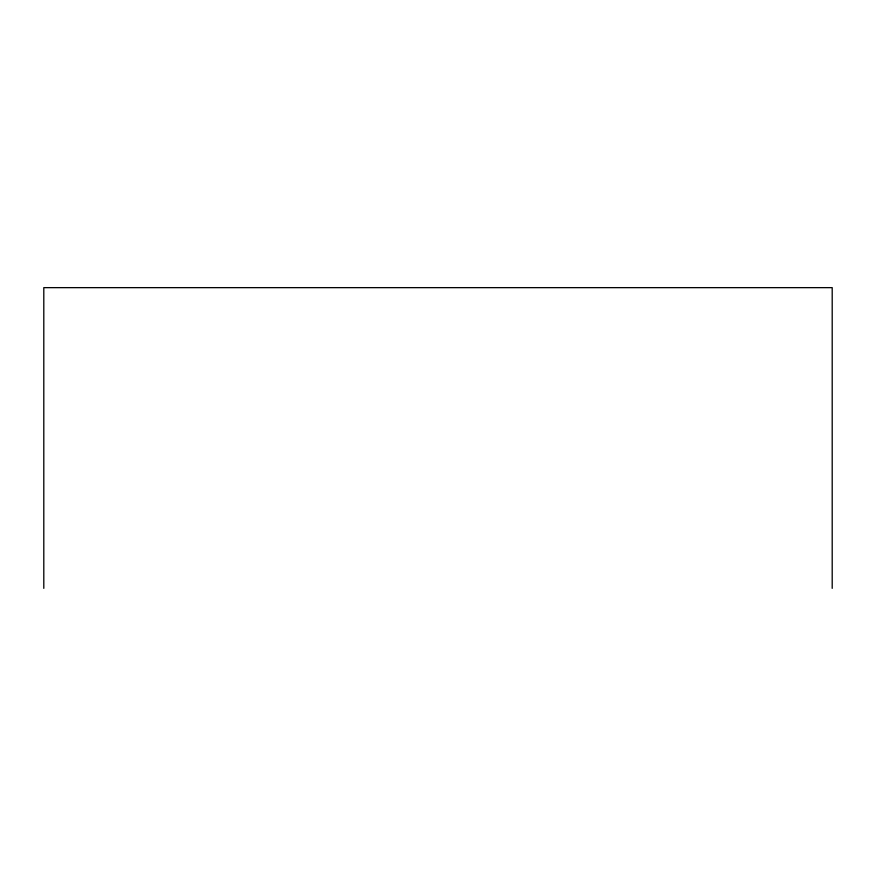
<?xml version="1.0" encoding="UTF-8"?>
<svg xmlns="http://www.w3.org/2000/svg" width="876" height="876" viewBox="0 0 876 876"><rect width="100%" height="100%" fill="white"/><g stroke="black" fill="none" stroke-linecap="round" stroke-linejoin="round"><path stroke-width="1.31" d="M832.2 588.354L832.2 287.646L43.8 287.646L43.8 588.354"/></g></svg>
